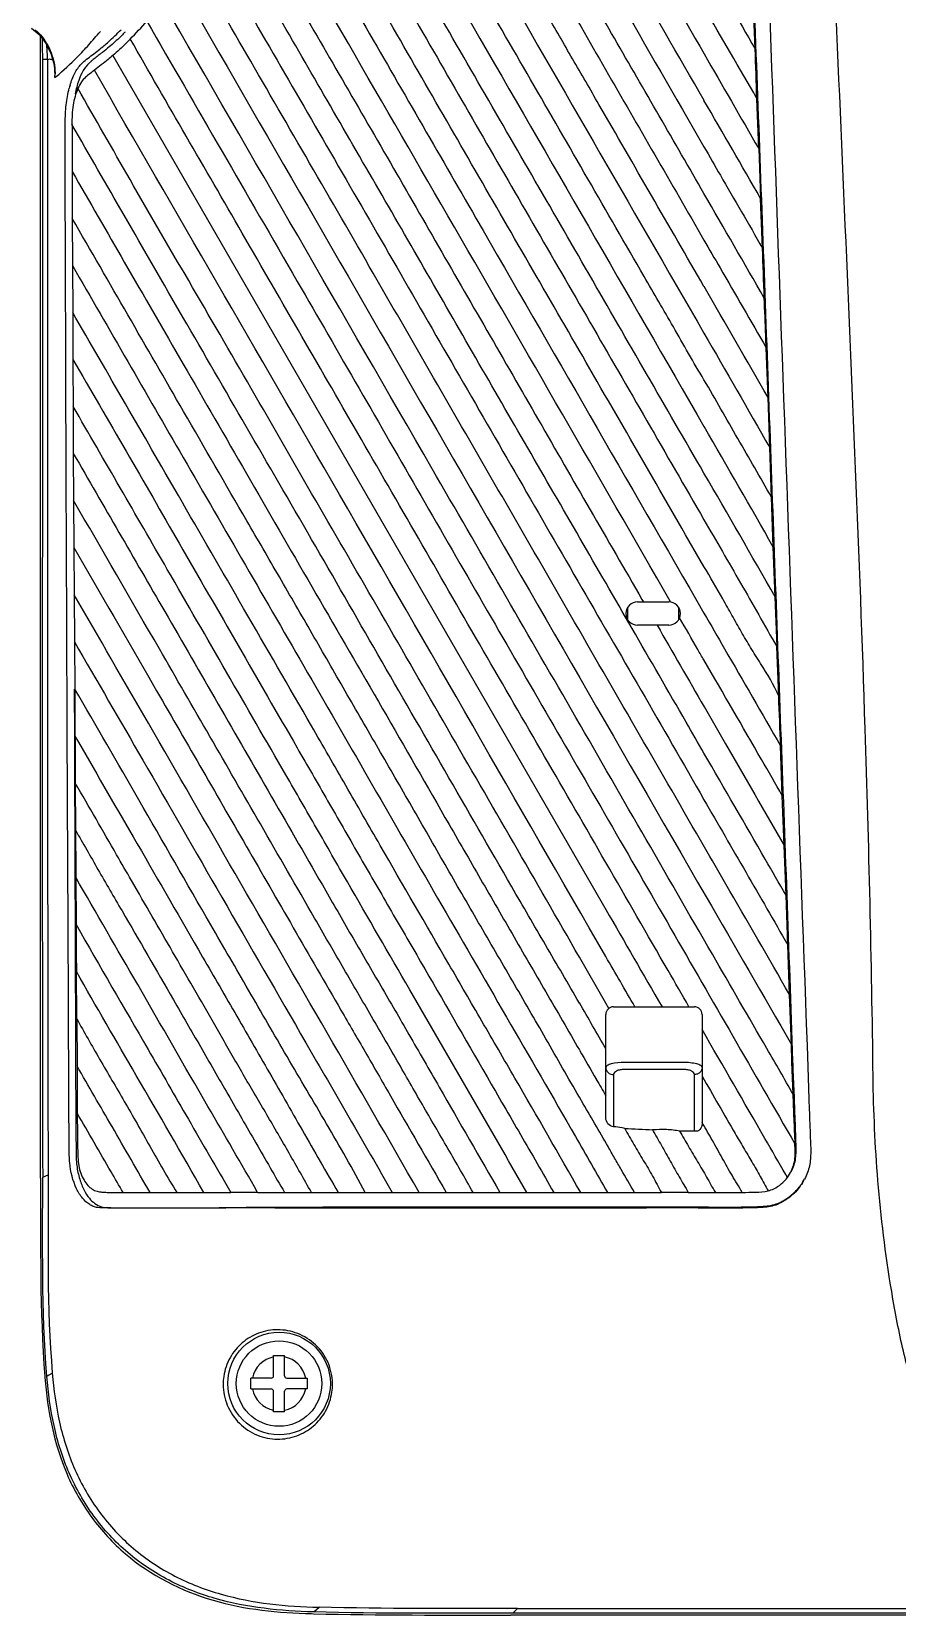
# Model space of a CAD drawing. Header units: millimetres. Extents: x 4086 to 8300, y 123 to 1549.
# Drawn here: x 7593.6 to 7649.3, y 954.6 to 1056.5 of the extents above; entities that cross this region are included whole.
import ezdxf

# ---------------------------------------------------------------- set-up
doc = ezdxf.new("R2010")
doc.units = ezdxf.units.MM
doc.layers.add('00_COMPONENTS', color=7, linetype='Continuous')

msp = doc.modelspace()

# ---------------------------------------------------------------- linework, layer by layer
at = {"layer": '00_COMPONENTS', "color": 7, "linetype": 'Continuous'}
for p, q in [((7640.11, 1055.36), (7639.99, 1058.56)), ((7593.56, 1056.69), (7594.04, 1056.3)), ((7594.12, 1054.68), (7594.12, 1056.19)), ((7594.13, 1034.04), (7594.12, 1054.68)), ((7598.78, 1054.95), (7630.5, 1000)), ((7595, 1054.35), (7595.06, 1053.66)), ((7595.06, 1053.52), (7595.06, 1053.54)), ((7640.34, 1048.95), (7640.22, 1052.16)), ((7640.34, 1048.95), (7640.46, 1045.75)), ((7640.58, 1042.54), (7640.46, 1045.75)), ((7596.17, 1044.46), (7596.19, 1041.44)), ((7596.18, 1041.44), (7596.2, 1038.41)), ((7596.2, 1038.41), (7596.21, 1035.39)), ((7640.94, 1032.93), (7640.82, 1036.13)), ((7594.13, 982.77), (7594.13, 1034.04)), ((7596.23, 1032.36), (7596.24, 1029.34)), ((7641.05, 1029.72), (7640.94, 1032.93)), ((7596.24, 1029.34), (7596.26, 1026.31)), ((7641.17, 1026.52), (7641.05, 1029.72)), ((7596.26, 1026.31), (7596.28, 1023.28)), ((7641.28, 1023.32), (7641.17, 1026.52)), ((7596.28, 1023.28), (7596.29, 1020.25)), ((7641.4, 1020.12), (7641.28, 1023.32)), ((7596.29, 1020.25), (7596.31, 1017.22)), ((7632.83, 1019.95), (7632.93, 1019.79)), ((7641.52, 1016.92), (7641.4, 1020.12)), ((7631.93, 1018.65), (7631.93, 1019.43)), ((7632.55, 1019.79), (7634.55, 1019.79)), ((7634.67, 1019.78), (7634.64, 1019.84)), ((7635.18, 1019.44), (7635.18, 1018.65)), ((7634.55, 1018.29), (7632.55, 1018.29)), ((7596.31, 1017.22), (7596.33, 1014.18)), ((7641.63, 1013.72), (7641.51, 1016.92)), ((7596.29, 1014.18), (7596.31, 1011.16)), ((7596.33, 1014.18), (7596.35, 1011.16)), ((7596.31, 1011.16), (7596.32, 1008.13)), ((7641.86, 1007.32), (7641.75, 1010.53)), ((7596.32, 1008.13), (7596.33, 1005.1)), ((7596.36, 1008.13), (7596.38, 1005.1)), ((7641.98, 1004.12), (7641.86, 1007.32)), ((7596.33, 1005.1), (7596.35, 1002.07)), ((7642.1, 1000.91), (7641.98, 1004.12)), ((7596.35, 1002.07), (7596.35, 1001.64)), ((7596.35, 1001.64), (7596.36, 999.59)), ((7596.4, 1002.07), (7596.42, 999.04)), ((7600.49, 1000.98), (7599.98, 1001.87)), ((7642.21, 997.72), (7642.1, 1000.92)), ((7596.36, 999.59), (7596.36, 999.04)), ((7596.36, 999.04), (7596.37, 996.07)), ((7642.33, 994.51), (7642.21, 997.72)), ((7630.5, 993.97), (7628.8, 996.93)), ((7596.37, 996.07), (7596.37, 996)), ((7596.37, 996), (7596.38, 993.18)), ((7596.43, 996), (7596.45, 992.97)), ((7642.44, 991.32), (7642.33, 994.52)), ((7630.7, 993.63), (7630.5, 993.97)), ((7631, 993.74), (7636.2, 993.74)), ((7596.38, 993.18), (7596.38, 992.97)), ((7596.38, 992.97), (7596.39, 989.93)), ((7596.46, 992.97), (7596.48, 989.93)), ((7630.5, 986.6), (7630.5, 993.24)), ((7636.7, 993.24), (7636.7, 986.22)), ((7642.48, 990.2), (7642.44, 991.32)), ((7596.39, 989.93), (7596.39, 989.72)), ((7596.39, 989.72), (7596.4, 987.07)), ((7631, 989.38), (7631, 986.02)), ((7635.5, 990.16), (7631.7, 990.16)), ((7635.5, 989.71), (7631.7, 989.71)), ((7636.2, 985.74), (7636.2, 989.38)), ((7642.52, 990.24), (7642.48, 990.2)), ((7642.56, 988.12), (7642.48, 990.2)), ((7628.91, 987.74), (7628.8, 987.92)), ((7628.94, 987.69), (7628.91, 987.74)), ((7596.4, 987.07), (7596.41, 986.33)), ((7636.73, 986.23), (7636.7, 986.29)), ((7636.4, 985.74), (7635.3, 985.74)), ((7594.13, 982.71), (7594.13, 982.77)), ((7594.27, 982.77), (7594.62, 982.93)), ((7642.1, 982.91), (7642.08, 982.95)), ((7642.19, 982.76), (7642.1, 982.91)), ((7642.19, 982.76), (7642.38, 983.07)), ((7604.64, 981.79), (7606.37, 981.8)), ((7608.1, 981.8), (7609.83, 981.8)), ((7609.83, 981.8), (7611.56, 981.8)), ((7611.56, 981.8), (7613.3, 981.8)), ((7613.29, 981.8), (7615.03, 981.8)), ((7615.03, 981.8), (7616.76, 981.8)), ((7616.76, 981.8), (7618.49, 981.8)), ((7618.49, 981.79), (7620.23, 981.79)), ((7620.23, 981.8), (7621.96, 981.8)), ((7621.96, 981.79), (7623.69, 981.79)), ((7623.69, 981.8), (7625.42, 981.8)), ((7625.42, 981.79), (7627.15, 981.79)), ((7627.15, 981.8), (7628.89, 981.8)), ((7628.89, 981.79), (7630.62, 981.79)), ((7632.35, 981.79), (7634.08, 981.79)), ((7609.13, 970), (7609.13, 971.31)), ((7609.13, 971.31), (7609.83, 971.31)), ((7609.83, 970), (7609.83, 971.31)), ((7594.41, 969.96), (7594.41, 969.89)), ((7594.54, 969.97), (7594.89, 970.16)), ((7607.67, 969.15), (7607.67, 969.85)), ((7608.98, 969.85), (7607.67, 969.85)), ((7607.67, 969.15), (7608.98, 969.15)), ((7609.13, 967.69), (7609.13, 969)), ((7609.83, 967.69), (7609.83, 969)), ((7609.98, 969.85), (7611.29, 969.85)), ((7611.29, 969.15), (7609.98, 969.15)), ((7611.29, 969.85), (7611.29, 969.15)), ((7609.83, 967.69), (7609.13, 967.69)), ((7611.57, 954.7), (7611.7, 954.69)), ((7611.71, 954.81), (7612.06, 955.11)), ((7624.52, 954.72), (7624.83, 955.03)), ((7807.24, 954.61), (7624.4, 954.61))]:
    msp.add_line(p, q, dxfattribs=at)
msp.add_lwpolyline([(7594.04, 1056.3), (7594.45, 1055.76), (7594.79, 1055.1), (7595, 1054.35)], dxfattribs=at)
for radius in [3.3, 2.75]:
    msp.add_circle((7609.48, 969.5), radius, dxfattribs=at)
for centre, radius, start, end in [((7579.34, 1076.38), 28.95, 315.2542, 318.3551), ((7582.93, 1072.88), 23.39, 315.1822, 315.4523), ((7591.75, 1053.79), 3.31, 355.4246, 357.7933), ((7584.68, 1066.68), 16.76, 308.2812, 308.5848), ((7603.33, 1050.9), 7.6, 163.7858, 165.2158), ((8518.67, 1050.24), 922.51, 179.98378, 180.17131), ((4703.74, -652.22), 3389.26, 29.93988, 30.07118), ((4643.03, -692.49), 3458.98, 29.92215, 30.05871), ((4645.12, -694.91), 3453.88, 29.83329, 29.98164), ((7632.55, 1019.04), 0.75, 90, 270), ((7634.55, 1019.04), 0.75, 270, 90), ((6545.15, 363.82), 1253.56, 30.02381, 30.17873), ((7631, 993.24), 0.5, 90, 180), ((7636.2, 993.24), 0.5, 0, 90), ((8027.11, 1218.79), 458.86, 209.7697, 210.0424), ((7070.74, 660.2), 659.17, 29.83247, 30.12742), ((7652.94, 1410.44), 425.06, 267.1378, 267.38), ((7640.25, 984.23), 2.43, 331.3452, 332.5305), ((7639.72, 984.5), 4.01, 330.2697, 332.6519), ((7602.41, 1194.32), 212.53, 269.6679, 270.1348), ((7607.91, 207.01), 774.78, 89.98577, 90.11378), ((7634.38, 318.23), 663.57, 89.87661, 90.02617), ((7637.94, 1104.46), 122.67, 269.8158, 270.6248), ((7609.48, 969.5), 1.75, 101.537, 168.463), ((7609.48, 969.5), 1.75, 11.537, 78.463), ((7609.4, 969.45), 3.52, 171.6485, 180.0261), ((7608.98, 970), 0.15, 270, 0), ((7609.98, 970), 0.15, 180, 270), ((7609.48, 969.5), 1.75, 191.537, 258.463), ((7608.98, 969), 0.15, 0, 90), ((7609.98, 969), 0.15, 90, 180), ((7609.48, 969.5), 1.75, 281.537, 348.463), ((7609.39, 969.45), 3.53, 351.9413, 359.9989), ((7609.43, 969.44), 3.49, 0.0168, 1.2005)]:
    msp.add_arc(centre, radius, start, end, dxfattribs=at)
for points, knots in [([(7608.49, 1086.12), (7609.06, 1085.13), (7610.21, 1083.14), (7611.93, 1080.13), (7613.67, 1077.1), (7615.45, 1074.07), (7617.23, 1071.01), (7619.59, 1066.92), (7626.12, 1055.61), (7632.06, 1045.31), (7636.82, 1037.07)], [0, 0, 0, 0, 0.060526, 0.121787, 0.183554, 0.245666, 0.308038, 0.370598, 0.496088, 1, 1, 1, 1]), ([(7636.82, 1040.07), (7635.7, 1042.03), (7633.43, 1045.93), (7630.63, 1050.82), (7628.36, 1054.72), (7626.68, 1057.65), (7624.98, 1060.57), (7622.74, 1064.47), (7619.94, 1069.33), (7617.12, 1074.17), (7614.88, 1078.02), (7613.23, 1080.91), (7611.58, 1083.77), (7610.49, 1085.66), (7609.94, 1086.6)], [0, 0, 0, 0, 0.125948, 0.251856, 0.314783, 0.377683, 0.440547, 0.503366, 0.628788, 0.753733, 0.815905, 0.877775, 0.939206, 1, 1, 1, 1]), ([(7611.63, 1086.68), (7612.14, 1085.79), (7613.18, 1084.01), (7615.24, 1080.42), (7617.84, 1075.89), (7621, 1070.46), (7623.63, 1065.91), (7625.74, 1062.26), (7627.86, 1058.61), (7630.48, 1054.03), (7633.65, 1048.55), (7635.77, 1044.9), (7636.82, 1043.07)], [0, 0, 0, 0, 0.061074, 0.122672, 0.246861, 0.371817, 0.49717, 0.559933, 0.622737, 0.748433, 0.874198, 1, 1, 1, 1]), ([(7636.82, 1046.06), (7634.9, 1049.39), (7631.06, 1056.05), (7625.29, 1066.02), (7619.39, 1076.24), (7615.42, 1083.12), (7613.37, 1086.68)], [0, 0, 0, 0, 0.245725, 0.491541, 0.737313, 1, 1, 1, 1]), ([(7615.1, 1086.68), (7618.62, 1080.57), (7623.99, 1071.24), (7631.26, 1058.72), (7634.96, 1052.28), (7636.82, 1049.06)], [0, 0, 0, 0, 0.486751, 0.743333, 1, 1, 1, 1]), ([(7636.83, 1052.05), (7635.15, 1054.95), (7631.86, 1060.68), (7625.18, 1072.21), (7620.18, 1080.85), (7616.83, 1086.68)], [0, 0, 0, 0, 0.251257, 0.495566, 1, 1, 1, 1]), ([(7618.56, 1086.68), (7619.96, 1084.23), (7622.97, 1079.05), (7627.52, 1071.13), (7632.23, 1063.05), (7635.31, 1057.68), (7636.83, 1055.04)], [0, 0, 0, 0, 0.231408, 0.492216, 0.74985, 1, 1, 1, 1]), ([(7636.82, 1034.07), (7636.15, 1035.2), (7634.88, 1037.43), (7632.38, 1041.73), (7629.33, 1047.04), (7625.67, 1053.38), (7621.99, 1059.74), (7618.31, 1066.09), (7614.65, 1072.45), (7611.01, 1078.75), (7608.6, 1082.94), (7607.4, 1085.01)], [0, 0, 0, 0, 0.066826, 0.130765, 0.253904, 0.379185, 0.504038, 0.628616, 0.75362, 0.877925, 1, 1, 1, 1]), ([(7607.32, 1082.15), (7612.19, 1073.71), (7622.03, 1056.68), (7631.86, 1039.66), (7636.82, 1031.07)], [0, 0, 0, 0, 0.495698, 1, 1, 1, 1]), ([(7636.82, 1028.07), (7634.35, 1032.33), (7630.66, 1038.73), (7625.74, 1047.26), (7622.05, 1053.64), (7618.99, 1058.95), (7616.54, 1063.19), (7614.1, 1067.38), (7611.69, 1071.56), (7609.3, 1075.72), (7608.11, 1077.78), (7607.52, 1078.8)], [0, 0, 0, 0, 0.252264, 0.378286, 0.504127, 0.629627, 0.692168, 0.754499, 0.878261, 0.939471, 1, 1, 1, 1]), ([(7647.7, 989.25), (7647.61, 996.71), (7646.89, 1026.47), (7645.25, 1056.18), (7644.55, 1078.47)], [0, 0, 0, 0, 0.250709, 1, 1, 1, 1]), ([(7640.35, 1076.64), (7640.87, 1062.51), (7641.91, 1033.58), (7642.96, 1004.65), (7643.5, 989.86)], [0, 0, 0, 0, 0.488639, 1, 1, 1, 1]), ([(7607.71, 1075.48), (7608.89, 1073.43), (7611.28, 1069.3), (7614.87, 1063.07), (7618.51, 1056.79), (7623.37, 1048.35), (7629.49, 1037.78), (7634.37, 1029.31), (7636.82, 1025.07)], [0, 0, 0, 0, 0.121853, 0.24566, 0.370536, 0.496016, 0.747816, 1, 1, 1, 1]), ([(7639.43, 1075.72), (7639.69, 1068.59), (7640.05, 1057.91), (7640.59, 1043.66), (7641.1, 1029.41), (7641.75, 1011.61), (7642.28, 997.36), (7642.52, 990.24)], [0, 0, 0, 0, 0.250052, 0.375063, 0.50007, 0.750068, 1, 1, 1, 1]), ([(7636.82, 1022.06), (7634.29, 1026.44), (7629.32, 1035.07), (7621.87, 1047.94), (7614.74, 1060.35), (7610.03, 1068.48), (7607.77, 1072.37)], [0, 0, 0, 0, 0.260883, 0.514729, 0.767652, 1, 1, 1, 1]), ([(7607.56, 1069.72), (7609.99, 1065.52), (7614.86, 1057.11), (7624.6, 1040.22), (7631.93, 1027.53), (7636.82, 1019.06)], [0, 0, 0, 0, 0.24882, 0.498195, 1, 1, 1, 1]), ([(7634.64, 1019.84), (7630.03, 1027.87), (7620.84, 1043.75), (7611.67, 1059.64), (7607.12, 1067.51)], [0, 0, 0, 0, 0.504491, 1, 1, 1, 1]), ([(7606.48, 1065.6), (7608.62, 1061.87), (7611.88, 1056.26), (7616.24, 1048.74), (7620.64, 1041.08), (7625.07, 1033.41), (7629.49, 1025.71), (7631.72, 1021.87), (7632.83, 1019.95)], [0, 0, 0, 0, 0.244582, 0.369344, 0.494907, 0.74717, 0.873553, 1, 1, 1, 1]), ([(7632.19, 1018.08), (7629.96, 1021.95), (7626.6, 1027.76), (7622.13, 1035.49), (7617.71, 1043.19), (7612.22, 1052.66), (7607.87, 1060.21), (7605.72, 1063.92)], [0, 0, 0, 0, 0.253418, 0.3799, 0.506194, 0.756863, 1, 1, 1, 1]), ([(7604.87, 1062.39), (7606.12, 1060.23), (7608.67, 1055.81), (7612.57, 1049.08), (7616.56, 1042.17), (7620.59, 1035.17), (7624.65, 1028.15), (7630.05, 1018.77), (7634.14, 1011.76), (7636.82, 1007.06)], [0, 0, 0, 0, 0.117014, 0.239694, 0.365174, 0.491689, 0.618751, 0.745947, 1, 1, 1, 1]), ([(7636.85, 1004.01), (7634.07, 1008.83), (7629.89, 1016.05), (7624.35, 1025.68), (7620.19, 1032.86), (7616.07, 1040.02), (7611.97, 1047.11), (7607.94, 1054.08), (7605.28, 1058.69), (7603.96, 1060.96)], [0, 0, 0, 0, 0.254046, 0.380435, 0.50664, 0.632473, 0.757251, 0.880272, 1, 1, 1, 1]), ([(7603.01, 1059.62), (7608.56, 1050.04), (7619.86, 1030.43), (7631.18, 1010.83), (7636.95, 1000.82)], [0, 0, 0, 0, 0.489434, 1, 1, 1, 1]), ([(7637.36, 997.12), (7634.33, 1002.36), (7628.34, 1012.78), (7616.53, 1033.18), (7607.8, 1048.36), (7602.01, 1058.35)], [0, 0, 0, 0, 0.256791, 0.509802, 1, 1, 1, 1]), ([(7593.76, 1056.6), (7594.12, 1056.34), (7594.67, 1055.6), (7594.96, 1054.75), (7595.03, 1054.31)], [0, 0, 0, 0, 0.498427, 1, 1, 1, 1]), ([(7598.23, 1055.58), (7598.32, 1055.65), (7598.69, 1055.98), (7599.05, 1056.33), (7599.31, 1056.6)], [0, 0, 0, 0, 0.239667, 1, 1, 1, 1]), ([(7600.97, 1057.15), (7604.19, 1051.56), (7610.09, 1041.4), (7618.63, 1026.57), (7625.3, 1015.01), (7630.68, 1005.73), (7636.01, 996.47), (7640.01, 989.53), (7642.67, 984.92)], [0, 0, 0, 0, 0.231819, 0.42257, 0.61556, 0.711982, 0.808423, 1, 1, 1, 1]), ([(7595.13, 1053.58), (7595.61, 1053.97), (7596.33, 1054.64), (7597.26, 1055.64), (7597.72, 1056.21), (7597.98, 1056.49)], [0, 0, 0, 0, 0.459246, 0.720205, 1, 1, 1, 1]), ([(7596.75, 1054.38), (7596.97, 1054.61), (7597.48, 1054.98), (7597.98, 1055.37), (7598.23, 1055.58)], [0, 0, 0, 0, 0.490783, 1, 1, 1, 1]), ([(7599.52, 1056.39), (7599.44, 1056.31), (7599.12, 1056), (7598.8, 1055.7), (7598.55, 1055.49)], [0, 0, 0, 0, 0.260052, 1, 1, 1, 1]), ([(7599.9, 1056), (7599.81, 1055.9), (7599.45, 1055.54), (7599.07, 1055.19), (7598.78, 1054.94)], [0, 0, 0, 0, 0.259031, 1, 1, 1, 1]), ([(7630.5, 1003.03), (7627.89, 1007.58), (7623.92, 1014.38), (7618.7, 1023.45), (7613.53, 1032.4), (7607.26, 1043.25), (7602.3, 1051.84), (7599.9, 1056.01)], [0, 0, 0, 0, 0.257416, 0.385717, 0.513519, 0.764285, 1, 1, 1, 1]), ([(7594.25, 1054.68), (7594.25, 1042.69), (7594.25, 1018.72), (7594.24, 994.76), (7594.27, 982.77)], [0, 0, 0, 0, 0.5, 1, 1, 1, 1]), ([(7594.58, 1054.67), (7594.58, 1042.72), (7594.58, 1018.8), (7594.59, 994.89), (7594.62, 982.93)], [0, 0, 0, 0, 0.5, 1, 1, 1, 1]), ([(7594.92, 1054.64), (7594.9, 1054.66), (7594.79, 1054.7), (7594.67, 1054.7), (7594.59, 1054.67)], [0, 0, 0, 0, 0.267459, 1, 1, 1, 1]), ([(7597.4, 1054.57), (7597.35, 1054.53), (7597.15, 1054.35), (7596.98, 1054.14), (7596.88, 1053.97)], [0, 0, 0, 0, 0.23508, 1, 1, 1, 1]), ([(7598.11, 1055.14), (7597.93, 1055), (7597.69, 1054.82), (7597.45, 1054.62), (7597.4, 1054.57)], [0, 0, 0, 0, 0.744355, 1, 1, 1, 1]), ([(7598.78, 1054.94), (7598.68, 1054.85), (7598.3, 1054.52), (7597.89, 1054.22), (7597.6, 1054)], [0, 0, 0, 0, 0.260771, 1, 1, 1, 1]), ([(7596.03, 1053.02), (7596.11, 1053.29), (7596.28, 1053.79), (7596.59, 1054.21), (7596.75, 1054.38)], [0, 0, 0, 0, 0.547489, 1, 1, 1, 1]), ([(7596.69, 1053.59), (7596.65, 1053.5), (7596.51, 1053.14), (7596.42, 1052.77), (7596.36, 1052.48)], [0, 0, 0, 0, 0.235201, 1, 1, 1, 1]), ([(7597.6, 1053.99), (7597.5, 1053.92), (7597.31, 1053.77), (7597.01, 1053.54), (7596.73, 1053.23), (7596.6, 1052.97), (7596.54, 1052.83)], [0, 0, 0, 0, 0.230297, 0.460434, 0.708276, 1, 1, 1, 1]), ([(7596.88, 1053.97), (7596.86, 1053.94), (7596.79, 1053.82), (7596.73, 1053.69), (7596.69, 1053.59)], [0, 0, 0, 0, 0.239476, 1, 1, 1, 1]), ([(7630.5, 996.97), (7624.78, 1006.88), (7613.87, 1025.91), (7602.83, 1044.88), (7597.6, 1053.99)], [0, 0, 0, 0, 0.521152, 1, 1, 1, 1]), ([(7595.72, 1050.61), (7595.73, 1050.99), (7595.75, 1051.75), (7595.89, 1052.48), (7595.98, 1052.84)], [0, 0, 0, 0, 0.514964, 1, 1, 1, 1]), ([(7596.54, 1052.83), (7596.39, 1052.48), (7596.18, 1051.71), (7596.15, 1050.92), (7596.15, 1050.5)], [0, 0, 0, 0, 0.473156, 1, 1, 1, 1]), ([(7628.8, 996.93), (7625.98, 1001.86), (7621.71, 1009.21), (7616.07, 1019.02), (7611.85, 1026.28), (7607.74, 1033.44), (7603.75, 1040.31), (7600.01, 1046.74), (7597.65, 1050.87), (7596.54, 1052.83)], [0, 0, 0, 0, 0.263921, 0.395341, 0.525856, 0.654413, 0.778778, 0.895394, 1, 1, 1, 1]), ([(7643.21, 982.51), (7643.05, 982.24), (7642.67, 981.72), (7642.02, 981.25), (7641.44, 980.97), (7640.98, 980.86), (7640.5, 980.82), (7639.87, 980.8), (7639.07, 980.79), (7637.8, 980.78), (7636.22, 980.8), (7634.31, 980.8), (7632.41, 980.79), (7630.51, 980.79), (7627.99, 980.79), (7624.84, 980.79), (7621.08, 980.79), (7617.36, 980.79), (7613.69, 980.79), (7610.13, 980.79), (7607.26, 980.8), (7605.09, 980.79), (7603.57, 980.79), (7602.14, 980.79), (7600.8, 980.79), (7599.74, 980.79), (7598.94, 980.79), (7598.37, 980.8), (7597.9, 980.79), (7597.54, 980.88), (7597.19, 981.06), (7596.79, 981.43), (7596.26, 982.31), (7595.99, 983.44), (7595.97, 984.65), (7595.97, 985.61), (7595.96, 986.56), (7595.96, 987.84), (7595.95, 989.43), (7595.94, 991.34), (7595.93, 993.89), (7595.92, 997.08), (7595.9, 1000.9), (7595.88, 1004.73), (7595.86, 1008.55), (7595.84, 1013.65), (7595.82, 1020.02), (7595.78, 1027.67), (7595.76, 1035.31), (7595.74, 1041.69), (7595.72, 1046.15), (7595.72, 1048.7), (7595.72, 1049.97), (7595.72, 1050.61)], [0, 0, 0, 0, 0.008144, 0.016298, 0.020383, 0.024458, 0.028557, 0.032646, 0.040819, 0.048994, 0.065334, 0.081662, 0.097974, 0.114267, 0.13054, 0.162999, 0.195292, 0.227325, 0.258911, 0.289672, 0.318922, 0.332682, 0.345729, 0.358005, 0.369497, 0.380216, 0.385285, 0.390165, 0.394867, 0.397194, 0.399613, 0.404919, 0.411054, 0.425874, 0.434058, 0.442261, 0.450462, 0.458664, 0.475068, 0.491472, 0.507876, 0.540685, 0.573493, 0.606301, 0.639109, 0.671918, 0.737534, 0.803151, 0.868767, 0.934384, 0.967192, 0.983598, 1, 1, 1, 1]), ([(7628.8, 993.98), (7628.08, 995.23), (7626.62, 997.72), (7623.73, 1002.7), (7620.15, 1008.94), (7615.84, 1016.38), (7611.61, 1023.78), (7607.4, 1030.99), (7603.39, 1037.95), (7599.65, 1044.42), (7597.27, 1048.55), (7596.15, 1050.5)], [0, 0, 0, 0, 0.066307, 0.132571, 0.264896, 0.396767, 0.527705, 0.656497, 0.780877, 0.896953, 1, 1, 1, 1]), ([(7636.82, 1049.06), (7637.17, 1048.45), (7638.43, 1046.28), (7639.68, 1044.11), (7640.59, 1042.54)], [0, 0, 0, 0, 0.279099, 1, 1, 1, 1]), ([(7596.16, 1047.48), (7597.29, 1045.54), (7599.66, 1041.4), (7603.4, 1034.93), (7607.43, 1027.97), (7611.6, 1020.73), (7615.89, 1013.37), (7619.44, 1007.16), (7622.31, 1002.19), (7624.47, 998.45), (7626.63, 994.7), (7628.09, 992.21), (7628.8, 990.96)], [0, 0, 0, 0, 0.103106, 0.219293, 0.343734, 0.472553, 0.603407, 0.735213, 0.801301, 0.867477, 0.933718, 1, 1, 1, 1]), ([(7628.8, 987.92), (7628.08, 989.17), (7626.66, 991.68), (7624.49, 995.41), (7622.32, 999.15), (7620.16, 1002.88), (7618.03, 1006.62), (7615.88, 1010.33), (7613.74, 1014.04), (7611.62, 1017.73), (7609.51, 1021.38), (7606.74, 1026.15), (7602.3, 1033.83), (7598.56, 1040.32), (7596.17, 1044.46)], [0, 0, 0, 0, 0.066253, 0.132469, 0.198616, 0.264673, 0.330613, 0.396394, 0.461956, 0.5272, 0.591956, 0.655979, 0.780467, 1, 1, 1, 1]), ([(7636.82, 1043.07), (7637.16, 1042.47), (7638.5, 1040.16), (7639.84, 1037.85), (7640.83, 1036.13)], [0, 0, 0, 0, 0.258174, 1, 1, 1, 1]), ([(7596.18, 1041.44), (7598.56, 1037.32), (7603.59, 1028.58), (7611.45, 1015.02), (7619.83, 1000.44), (7625.61, 990.51), (7628.55, 985.39)], [0, 0, 0, 0, 0.220419, 0.467557, 0.726058, 1, 1, 1, 1]), ([(7640.82, 1036.13), (7640.81, 1036.39), (7640.77, 1037.46), (7640.73, 1038.53), (7640.7, 1039.33)], [0, 0, 0, 0, 0.24866, 1, 1, 1, 1]), ([(7628.89, 981.79), (7627.48, 984.25), (7625.37, 987.93), (7622.53, 992.81), (7619.64, 997.81), (7616.71, 1002.85), (7613.78, 1007.97), (7610.85, 1013.05), (7607.26, 1019.27), (7602.13, 1028.13), (7598.47, 1034.49), (7596.2, 1038.41)], [0, 0, 0, 0, 0.129729, 0.19461, 0.259372, 0.394422, 0.462342, 0.529949, 0.663559, 0.791827, 1, 1, 1, 1]), ([(7596.21, 1035.39), (7598.51, 1031.45), (7603.3, 1023.12), (7608.77, 1013.65), (7612.61, 1006.98), (7614.59, 1003.54), (7616.58, 1000.09), (7619.35, 995.33), (7622.15, 990.46), (7625.01, 985.52), (7626.45, 983.04), (7627.15, 981.79)], [0, 0, 0, 0, 0.220872, 0.466158, 0.529945, 0.594099, 0.658513, 0.723005, 0.861223, 0.930634, 1, 1, 1, 1]), ([(7641.17, 1026.52), (7640.8, 1027.15), (7640.09, 1028.42), (7638.99, 1030.3), (7637.91, 1032.18), (7637.2, 1033.45), (7636.82, 1034.07)], [0, 0, 0, 0, 0.250012, 0.500011, 0.750016, 1, 1, 1, 1]), ([(7625.42, 981.79), (7622.93, 986.15), (7619.07, 992.81), (7614.54, 1000.61), (7611.9, 1005.22), (7608.03, 1011.92), (7602.82, 1020.97), (7598.25, 1028.87), (7596.23, 1032.36)], [0, 0, 0, 0, 0.257917, 0.395247, 0.463389, 0.53109, 0.792549, 1, 1, 1, 1]), ([(7596.24, 1029.34), (7598.2, 1025.95), (7602.46, 1018.59), (7607.87, 1009.21), (7611.91, 1002.2), (7614.24, 998.14), (7616.04, 995.06), (7617.89, 991.87), (7620.43, 987.44), (7622.39, 984.05), (7623.69, 981.79)], [0, 0, 0, 0, 0.213881, 0.464495, 0.591843, 0.656107, 0.720659, 0.786427, 0.85769, 1, 1, 1, 1]), ([(7621.96, 981.79), (7621.43, 982.75), (7620.34, 984.63), (7618.7, 987.44), (7617.04, 990.34), (7615.32, 993.31), (7613.54, 996.37), (7611.19, 1000.44), (7607.28, 1007.23), (7602.11, 1016.2), (7598.1, 1023.13), (7596.26, 1026.31)], [0, 0, 0, 0, 0.063473, 0.126916, 0.190056, 0.258427, 0.32754, 0.396317, 0.532498, 0.785493, 1, 1, 1, 1]), ([(7636.82, 1025.07), (7637.22, 1024.39), (7638, 1023.03), (7639.17, 1021), (7640.34, 1018.96), (7641.11, 1017.59), (7641.51, 1016.92)], [0, 0, 0, 0, 0.249989, 0.499983, 0.749994, 1, 1, 1, 1]), ([(7596.28, 1023.28), (7597.99, 1020.32), (7601.69, 1013.92), (7606.39, 1005.77), (7610.41, 998.8), (7612.95, 994.39), (7615.05, 990.79), (7617.29, 986.88), (7619.04, 983.88), (7620.23, 981.79)], [0, 0, 0, 0, 0.214157, 0.463003, 0.589412, 0.717634, 0.782287, 0.85001, 1, 1, 1, 1]), ([(7641.63, 1013.72), (7641.32, 1014.46), (7640.68, 1015.49), (7639.81, 1016.84), (7639.21, 1017.88), (7638.62, 1018.93), (7637.84, 1020.33), (7637.23, 1021.37), (7636.82, 1022.06)], [0, 0, 0, 0, 0.249787, 0.375136, 0.500168, 0.625082, 0.750019, 1, 1, 1, 1]), ([(7618.49, 981.79), (7614.56, 988.64), (7608.73, 998.69), (7601.35, 1011.52), (7597.89, 1017.49), (7596.29, 1020.25)], [0, 0, 0, 0, 0.533718, 0.785012, 1, 1, 1, 1]), ([(7636.82, 1019.06), (7637.26, 1018.3), (7638.9, 1015.45), (7640.55, 1012.61), (7641.75, 1010.52)], [0, 0, 0, 0, 0.267556, 1, 1, 1, 1]), ([(7636.82, 1010.05), (7636.44, 1010.72), (7634.9, 1013.39), (7633.35, 1016.07), (7632.19, 1018.08)], [0, 0, 0, 0, 0.24908, 1, 1, 1, 1]), ([(7636.82, 1016.05), (7636.68, 1016.27), (7636.16, 1017.18), (7635.64, 1018.09), (7635.25, 1018.76)], [0, 0, 0, 0, 0.251326, 1, 1, 1, 1]), ([(7596.31, 1017.22), (7597.78, 1014.68), (7600.95, 1009.21), (7605.9, 1000.6), (7609.86, 993.75), (7612.59, 989.03), (7614.44, 985.82), (7615.84, 983.41), (7616.76, 981.79)], [0, 0, 0, 0, 0.215018, 0.463691, 0.728345, 0.79568, 0.863541, 1, 1, 1, 1]), ([(7641.86, 1007.32), (7641.42, 1008.09), (7639.74, 1011.01), (7638.06, 1013.91), (7636.82, 1016.05)], [0, 0, 0, 0, 0.266294, 1, 1, 1, 1]), ([(7615.03, 981.8), (7614.23, 983.29), (7612.55, 986.2), (7610, 990.51), (7607.53, 994.79), (7604.35, 1000.29), (7600.63, 1006.76), (7597.72, 1011.82), (7596.33, 1014.18)], [0, 0, 0, 0, 0.135602, 0.269735, 0.401789, 0.531622, 0.779821, 1, 1, 1, 1]), ([(7636.83, 1013.05), (7637.29, 1012.25), (7639.01, 1009.27), (7640.73, 1006.3), (7641.98, 1004.12)], [0, 0, 0, 0, 0.26837, 1, 1, 1, 1]), ([(7596.35, 1011.16), (7597.58, 1008.99), (7600.25, 1004.42), (7603.62, 998.56), (7606.5, 993.59), (7608.74, 989.71), (7610.99, 985.77), (7612.5, 983.11), (7613.29, 981.8)], [0, 0, 0, 0, 0.220859, 0.468172, 0.597743, 0.729828, 0.863964, 1, 1, 1, 1]), ([(7642.1, 1000.92), (7641.65, 1001.69), (7639.9, 1004.73), (7638.14, 1007.77), (7636.82, 1010.05)], [0, 0, 0, 0, 0.252797, 1, 1, 1, 1]), ([(7599.98, 1001.87), (7599.66, 1002.42), (7598.46, 1004.51), (7597.26, 1006.59), (7596.37, 1008.13)], [0, 0, 0, 0, 0.263178, 1, 1, 1, 1]), ([(7636.82, 1007.06), (7637.72, 1005.49), (7639.52, 1002.39), (7641.32, 999.27), (7642.21, 997.72)], [0, 0, 0, 0, 0.501208, 1, 1, 1, 1]), ([(7596.38, 1005.1), (7596.87, 1004.26), (7597.85, 1002.52), (7599.97, 998.89), (7602.16, 995.09), (7604.43, 991.16), (7606.2, 988.09), (7608, 984.96), (7609.21, 982.85), (7609.83, 981.8)], [0, 0, 0, 0, 0.108158, 0.222686, 0.468416, 0.597309, 0.729162, 0.863357, 1, 1, 1, 1]), ([(7642.33, 994.52), (7640.96, 996.89), (7639.14, 1000.05), (7637.3, 1003.22), (7636.85, 1004.01)], [0, 0, 0, 0, 0.749634, 1, 1, 1, 1]), ([(7635.85, 993.74), (7635.41, 994.52), (7633.62, 997.61), (7631.84, 1000.71), (7630.5, 1003.03)], [0, 0, 0, 0, 0.250921, 1, 1, 1, 1]), ([(7608.1, 981.8), (7607.04, 983.65), (7604.45, 988.09), (7600.57, 994.86), (7597.72, 999.76), (7596.4, 1002.07)], [0, 0, 0, 0, 0.273001, 0.659295, 1, 1, 1, 1]), ([(7611.56, 981.8), (7611.09, 982.64), (7610.14, 984.31), (7608.7, 986.79), (7607.26, 989.23), (7605.86, 991.66), (7604.49, 994.06), (7602.7, 997.16), (7601.37, 999.46), (7600.49, 1000.98)], [0, 0, 0, 0, 0.131045, 0.260562, 0.388411, 0.514938, 0.639848, 0.762643, 1, 1, 1, 1]), ([(7596.42, 999.04), (7597.94, 996.34), (7600.38, 992.18), (7603.68, 986.43), (7605.46, 983.37), (7606.37, 981.8)], [0, 0, 0, 0, 0.466335, 0.727058, 1, 1, 1, 1]), ([(7604.64, 981.79), (7603.2, 984.31), (7600.46, 989.04), (7597.71, 993.77), (7596.44, 996.01)], [0, 0, 0, 0, 0.530277, 1, 1, 1, 1]), ([(7596.46, 992.97), (7596.94, 992.1), (7597.96, 990.32), (7599.27, 988.08), (7600.35, 986.22), (7601.45, 984.25), (7602.29, 982.76), (7602.91, 981.79)], [0, 0, 0, 0, 0.231377, 0.47558, 0.602719, 0.733149, 1, 1, 1, 1]), ([(7642.08, 982.95), (7641.63, 983.72), (7639.84, 986.83), (7638.05, 989.94), (7636.7, 992.27)], [0, 0, 0, 0, 0.249634, 1, 1, 1, 1]), ([(7601.18, 981.79), (7600.36, 983.2), (7598.81, 985.93), (7597.22, 988.63), (7596.48, 989.93)], [0, 0, 0, 0, 0.521157, 1, 1, 1, 1]), ([(7631.7, 990.16), (7631.42, 990.16), (7631.03, 990.12), (7630.63, 990), (7630.5, 989.88), (7630.5, 989.83)], [0, 0, 0, 0, 0.667861, 0.882342, 1, 1, 1, 1]), ([(7630.5, 989.83), (7630.5, 989.72), (7630.62, 989.47), (7630.88, 989.38), (7631, 989.38)], [0, 0, 0, 0, 0.482639, 1, 1, 1, 1]), ([(7631.7, 989.71), (7631.61, 989.71), (7631.43, 989.69), (7631.18, 989.62), (7631, 989.48), (7631, 989.38)], [0, 0, 0, 0, 0.343789, 0.636684, 1, 1, 1, 1]), ([(7636.7, 989.83), (7636.7, 989.88), (7636.58, 990), (7636.18, 990.12), (7635.79, 990.16), (7635.5, 990.16)], [0, 0, 0, 0, 0.117573, 0.331997, 1, 1, 1, 1]), ([(7636.2, 989.38), (7636.2, 989.48), (7636.03, 989.62), (7635.77, 989.69), (7635.6, 989.71), (7635.5, 989.71)], [0, 0, 0, 0, 0.363197, 0.656039, 1, 1, 1, 1]), ([(7636.7, 989.83), (7636.7, 989.76), (7636.65, 989.59), (7636.53, 989.48), (7636.45, 989.44)], [0, 0, 0, 0, 0.488909, 1, 1, 1, 1]), ([(7642.52, 990.24), (7642.54, 989.65), (7642.58, 988.75), (7642.63, 987.56), (7642.66, 986.67), (7642.69, 985.77), (7642.72, 985.03), (7642.73, 984.43), (7642.7, 983.84), (7642.56, 983.4), (7642.42, 983.14)], [0, 0, 0, 0, 0.250371, 0.375525, 0.50065, 0.625745, 0.750802, 0.813297, 0.875787, 1, 1, 1, 1]), ([(7643.5, 989.86), (7643.52, 989.25), (7643.55, 988.34), (7643.59, 987.13), (7643.62, 986.22), (7643.66, 985.32), (7643.7, 984.41), (7643.65, 983.5), (7643.43, 982.93), (7643.29, 982.66)], [0, 0, 0, 0, 0.250225, 0.375308, 0.500392, 0.62532, 0.750493, 0.875156, 1, 1, 1, 1]), ([(7636.7, 989.27), (7637.06, 988.65), (7637.76, 987.42), (7638.65, 985.89), (7639.36, 984.66), (7639.91, 983.76), (7640.43, 982.83), (7640.77, 982.21), (7640.95, 981.9)], [0, 0, 0, 0, 0.250064, 0.500107, 0.625113, 0.750118, 0.875069, 1, 1, 1, 1]), ([(7727.05, 956.55), (7722.72, 956.54), (7716.21, 956.55), (7707.53, 956.57), (7701.03, 956.58), (7694.53, 956.57), (7688.02, 956.57), (7681.52, 956.58), (7676.09, 956.61), (7671.76, 956.65), (7668.52, 956.69), (7665.32, 956.84), (7662.72, 957.11), (7660.74, 957.51), (7658.98, 958.04), (7656.99, 958.96), (7654.93, 960.53), (7653.21, 962.63), (7651.74, 965.25), (7650.49, 968.36), (7649.54, 971.84), (7648.65, 976.6), (7647.93, 982.42), (7647.73, 987.02), (7647.7, 989.25)], [0, 0, 0, 0, 0.126199, 0.189304, 0.252397, 0.315473, 0.378544, 0.441628, 0.50474, 0.536313, 0.567821, 0.598985, 0.629382, 0.643833, 0.657538, 0.682978, 0.707024, 0.732413, 0.761439, 0.794068, 0.829604, 0.866252, 0.934857, 1, 1, 1, 1]), ([(7632.35, 981.79), (7632.07, 982.29), (7631.63, 983.02), (7631.07, 984.01), (7630.22, 985.48), (7629.5, 986.71), (7628.94, 987.69)], [0, 0, 0, 0, 0.249956, 0.37495, 0.499953, 1, 1, 1, 1]), ([(7642.68, 984.92), (7642.67, 985.46), (7642.61, 986.52), (7642.58, 987.59), (7642.56, 988.12)], [0, 0, 0, 0, 0.506162, 1, 1, 1, 1]), ([(7596.41, 986.33), (7596.41, 986.02), (7596.41, 985.4), (7596.42, 984.63), (7596.42, 984), (7596.47, 983.39), (7596.62, 982.68), (7596.9, 981.97), (7597.31, 981.31), (7597.75, 980.96), (7598.06, 980.87)], [0, 0, 0, 0, 0.152648, 0.306171, 0.383622, 0.464802, 0.613187, 0.738412, 0.840771, 1, 1, 1, 1]), ([(7596.49, 986.9), (7596.5, 986.15), (7596.52, 985.02), (7596.53, 983.55), (7596.81, 982.73), (7597.16, 982.25), (7597.44, 982), (7597.76, 981.85), (7598.09, 981.82), (7598.41, 981.8), (7598.87, 981.78), (7599.21, 981.79), (7599.44, 981.79)], [0, 0, 0, 0, 0.316071, 0.472734, 0.609521, 0.667333, 0.718922, 0.765392, 0.81057, 0.856426, 0.903182, 1, 1, 1, 1]), ([(7599.44, 981.79), (7599.19, 982.24), (7598.2, 983.94), (7597.22, 985.64), (7596.49, 986.9)], [0, 0, 0, 0, 0.26102, 1, 1, 1, 1]), ([(7631, 986.02), (7630.87, 986.04), (7630.6, 986.18), (7630.5, 986.46), (7630.5, 986.6)], [0, 0, 0, 0, 0.49811, 1, 1, 1, 1]), ([(7639.28, 981.79), (7639.07, 982.17), (7638.61, 982.89), (7638, 984.01), (7637.37, 985.13), (7636.95, 985.87), (7636.73, 986.23)], [0, 0, 0, 0, 0.249941, 0.499907, 0.749936, 1, 1, 1, 1]), ([(7631.72, 985.9), (7631.66, 985.92), (7631.42, 985.97), (7631.19, 986.01), (7631, 986.02)], [0, 0, 0, 0, 0.241152, 1, 1, 1, 1]), ([(7631.72, 985.9), (7631.91, 985.56), (7632.3, 984.87), (7632.92, 983.86), (7633.52, 982.84), (7633.89, 982.14), (7634.08, 981.79)], [0, 0, 0, 0, 0.250045, 0.500101, 0.750066, 1, 1, 1, 1]), ([(7635.27, 985.74), (7634.99, 985.79), (7634.4, 985.86), (7633.81, 985.84), (7633.51, 985.82)], [0, 0, 0, 0, 0.493426, 1, 1, 1, 1]), ([(7633.51, 985.82), (7633.7, 985.48), (7634.09, 984.81), (7634.65, 983.8), (7635.22, 982.79), (7635.62, 982.13), (7635.81, 981.79)], [0, 0, 0, 0, 0.250046, 0.500069, 0.750049, 1, 1, 1, 1]), ([(7635.25, 985.74), (7635.44, 985.41), (7635.82, 984.75), (7636.41, 983.77), (7636.99, 982.79), (7637.35, 982.12), (7637.55, 981.79)], [0, 0, 0, 0, 0.250053, 0.500102, 0.750072, 1, 1, 1, 1]), ([(7642.4, 983.11), (7642.54, 983.38), (7642.73, 983.99), (7642.68, 984.61), (7642.67, 984.92)], [0, 0, 0, 0, 0.498665, 1, 1, 1, 1]), ([(7598.06, 980.87), (7598.19, 980.83), (7598.47, 980.81), (7598.89, 980.8), (7599.31, 980.8), (7599.89, 980.8), (7600.61, 980.8), (7601.78, 980.8), (7603.29, 980.8), (7605.16, 980.81), (7607.16, 980.84), (7609.33, 980.85), (7611.72, 980.86), (7615.47, 980.86), (7619.59, 980.87), (7624.09, 980.87), (7627.2, 980.87), (7629.84, 980.86), (7631.92, 980.86), (7633.68, 980.86), (7635.1, 980.87), (7636.17, 980.86), (7637.23, 980.86), (7638.29, 980.85), (7639.34, 980.86), (7640.36, 980.88), (7641.34, 980.95), (7642.14, 981.36), (7642.76, 981.88), (7643.08, 982.3), (7643.21, 982.51)], [0, 0, 0, 0, 0.008925, 0.018167, 0.027503, 0.036907, 0.05582, 0.074879, 0.113862, 0.154469, 0.197699, 0.244828, 0.29684, 0.35485, 0.490748, 0.567237, 0.65022, 0.694497, 0.740219, 0.786731, 0.810103, 0.833464, 0.85675, 0.879903, 0.902868, 0.925597, 0.947028, 0.965993, 0.9835, 1, 1, 1, 1]), ([(7640.95, 981.9), (7641.07, 981.93), (7641.55, 982.11), (7641.96, 982.45), (7642.19, 982.76)], [0, 0, 0, 0, 0.251813, 1, 1, 1, 1]), ([(7599.44, 981.79), (7599.58, 981.79), (7600.16, 981.8), (7600.74, 981.79), (7601.18, 981.79)], [0, 0, 0, 0, 0.240746, 1, 1, 1, 1]), ([(7602.91, 981.79), (7603.05, 981.79), (7603.63, 981.79), (7604.2, 981.79), (7604.64, 981.79)], [0, 0, 0, 0, 0.243602, 1, 1, 1, 1]), ([(7630.62, 981.8), (7630.76, 981.8), (7631.34, 981.8), (7631.92, 981.8), (7632.35, 981.8)], [0, 0, 0, 0, 0.247969, 1, 1, 1, 1]), ([(7639.28, 981.8), (7639.57, 981.8), (7640.12, 981.82), (7640.69, 981.82), (7640.95, 981.89)], [0, 0, 0, 0, 0.515039, 1, 1, 1, 1]), ([(7612.92, 969.52), (7612.91, 969.97), (7612.71, 970.89), (7611.9, 972.05), (7610.73, 972.79), (7609.41, 973.04), (7608.14, 972.81), (7607.06, 972.17), (7606.26, 971.19), (7605.98, 970.38), (7605.92, 969.96)], [0, 0, 0, 0, 0.130886, 0.264353, 0.395714, 0.52169, 0.642272, 0.759902, 0.878018, 1, 1, 1, 1]), ([(7611.71, 954.81), (7610.64, 954.84), (7608.51, 954.97), (7605.35, 955.58), (7602.35, 956.74), (7599.66, 958.53), (7597.47, 960.9), (7595.87, 963.7), (7594.91, 966.78), (7594.63, 968.9), (7594.54, 969.97)], [0, 0, 0, 0, 0.125004, 0.250014, 0.375039, 0.499986, 0.625005, 0.749962, 0.874992, 1, 1, 1, 1]), ([(7594.89, 970.16), (7594.98, 969.1), (7595.27, 966.99), (7596.23, 963.93), (7597.84, 961.14), (7600.04, 958.79), (7602.72, 957.01), (7605.72, 955.86), (7608.87, 955.26), (7611, 955.13), (7612.06, 955.11)], [0, 0, 0, 0, 0.125017, 0.250042, 0.374982, 0.499985, 0.62493, 0.74995, 0.874982, 1, 1, 1, 1]), ([(7594.41, 969.89), (7594.58, 967.77), (7595.2, 964.55), (7597.33, 960.82), (7600.24, 957.66), (7605.15, 955.16), (7609.44, 954.75), (7611.57, 954.7)], [0, 0, 0, 0, 0.24986, 0.375222, 0.500409, 0.749662, 1, 1, 1, 1]), ([(7605.88, 969.45), (7605.88, 968.99), (7606.07, 968.06), (7606.86, 966.88), (7608.03, 966.11), (7609.36, 965.84), (7610.64, 966.07), (7611.73, 966.71), (7612.55, 967.7), (7612.82, 968.53), (7612.88, 968.95)], [0, 0, 0, 0, 0.13047, 0.263867, 0.395138, 0.520804, 0.641033, 0.758652, 0.877265, 1, 1, 1, 1])]:
    msp.add_open_spline(points, degree=3, knots=knots, dxfattribs=at)
for points in [[(7636.82, 1061.06), (7637.92, 1059.16), (7639.01, 1057.26), (7640.11, 1055.36)], [(7640.23, 1052.16), (7639.09, 1054.12), (7637.96, 1056.09), (7636.82, 1058.05)], [(7594.23, 1056.05), (7594.24, 1055.59), (7594.25, 1055.13), (7594.25, 1054.68)], [(7594.59, 1054.67), (7594.58, 1054.98), (7594.56, 1055.29), (7594.54, 1055.6)], [(7594.59, 1054.67), (7594.48, 1054.7), (7594.36, 1054.68), (7594.25, 1054.68)], [(7598.55, 1055.49), (7598.4, 1055.37), (7598.26, 1055.26), (7598.11, 1055.14)], [(7636.83, 1055.04), (7638, 1053.01), (7639.17, 1050.98), (7640.34, 1048.95)], [(7640.22, 1052.16), (7640.19, 1053.23), (7640.15, 1054.29), (7640.11, 1055.36)], [(7595.03, 1054.31), (7595.06, 1054.1), (7595.07, 1053.88), (7595.06, 1053.66)], [(7595.06, 1053.54), (7595.06, 1053.58), (7595.06, 1053.62), (7595.06, 1053.66)], [(7640.46, 1045.75), (7639.25, 1047.85), (7638.04, 1049.95), (7636.82, 1052.05)], [(7596.16, 1047.48), (7596.16, 1046.47), (7596.17, 1045.47), (7596.17, 1044.46)], [(7640.7, 1039.34), (7640.66, 1040.41), (7640.62, 1041.47), (7640.58, 1042.54)], [(7636.82, 1037.07), (7638.24, 1034.63), (7639.64, 1032.17), (7641.05, 1029.72)], [(7596.21, 1035.39), (7596.22, 1034.38), (7596.22, 1033.37), (7596.23, 1032.36)], [(7641.4, 1020.12), (7639.87, 1022.77), (7638.37, 1025.43), (7636.82, 1028.07)], [(7633.8, 1018.29), (7634.81, 1016.54), (7635.82, 1014.79), (7636.83, 1013.04)], [(7641.75, 1010.52), (7641.71, 1011.59), (7641.67, 1012.65), (7641.63, 1013.72)], [(7596.35, 1011.16), (7596.35, 1010.15), (7596.36, 1009.14), (7596.37, 1008.13)], [(7596.38, 1005.1), (7596.39, 1004.09), (7596.4, 1003.08), (7596.4, 1002.07)], [(7636.95, 1000.82), (7638.78, 997.65), (7640.61, 994.49), (7642.44, 991.32)], [(7630.5, 1000), (7631.71, 997.91), (7632.91, 995.82), (7634.12, 993.74)], [(7596.42, 999.04), (7596.43, 998.03), (7596.43, 997.02), (7596.44, 996)], [(7632.37, 993.74), (7631.75, 994.82), (7631.13, 995.9), (7630.5, 996.97)], [(7640.86, 991.06), (7639.69, 993.08), (7638.53, 995.1), (7637.36, 997.12)], [(7596.48, 989.93), (7596.49, 988.92), (7596.49, 987.91), (7596.49, 986.9)], [(7636.45, 989.44), (7636.38, 989.4), (7636.29, 989.38), (7636.2, 989.38)], [(7629.89, 989.07), (7630.1, 988.72), (7630.3, 988.37), (7630.5, 988.02)], [(7628.55, 985.39), (7629.24, 984.19), (7629.93, 982.99), (7630.62, 981.79)], [(7636.66, 986.01), (7636.62, 985.89), (7636.52, 985.79), (7636.4, 985.74)], [(7636.7, 986.22), (7636.7, 986.15), (7636.69, 986.08), (7636.66, 986.01)], [(7594.13, 982.71), (7594.14, 978.46), (7594.08, 974.2), (7594.41, 969.96)], [(7594.54, 969.97), (7594.19, 974.22), (7594.28, 978.5), (7594.27, 982.77)], [(7594.62, 982.93), (7594.63, 978.67), (7594.53, 974.4), (7594.89, 970.16)], [(7635.81, 981.8), (7636.39, 981.8), (7636.97, 981.79), (7637.55, 981.79)], [(7611.7, 954.69), (7615.94, 954.59), (7620.17, 954.61), (7624.4, 954.61)], [(7624.52, 954.72), (7620.25, 954.73), (7615.98, 954.69), (7611.71, 954.81)], [(7624.83, 955.03), (7620.58, 955.03), (7616.32, 955), (7612.06, 955.11)], [(7727.05, 954.72), (7692.88, 954.72), (7658.7, 954.72), (7624.52, 954.72)], [(7624.83, 955.03), (7658.91, 955.03), (7692.98, 955.01), (7727.05, 955.01)]]:
    msp.add_open_spline(points, degree=3, dxfattribs=at)

doc.saveas('drawing.dxf')
